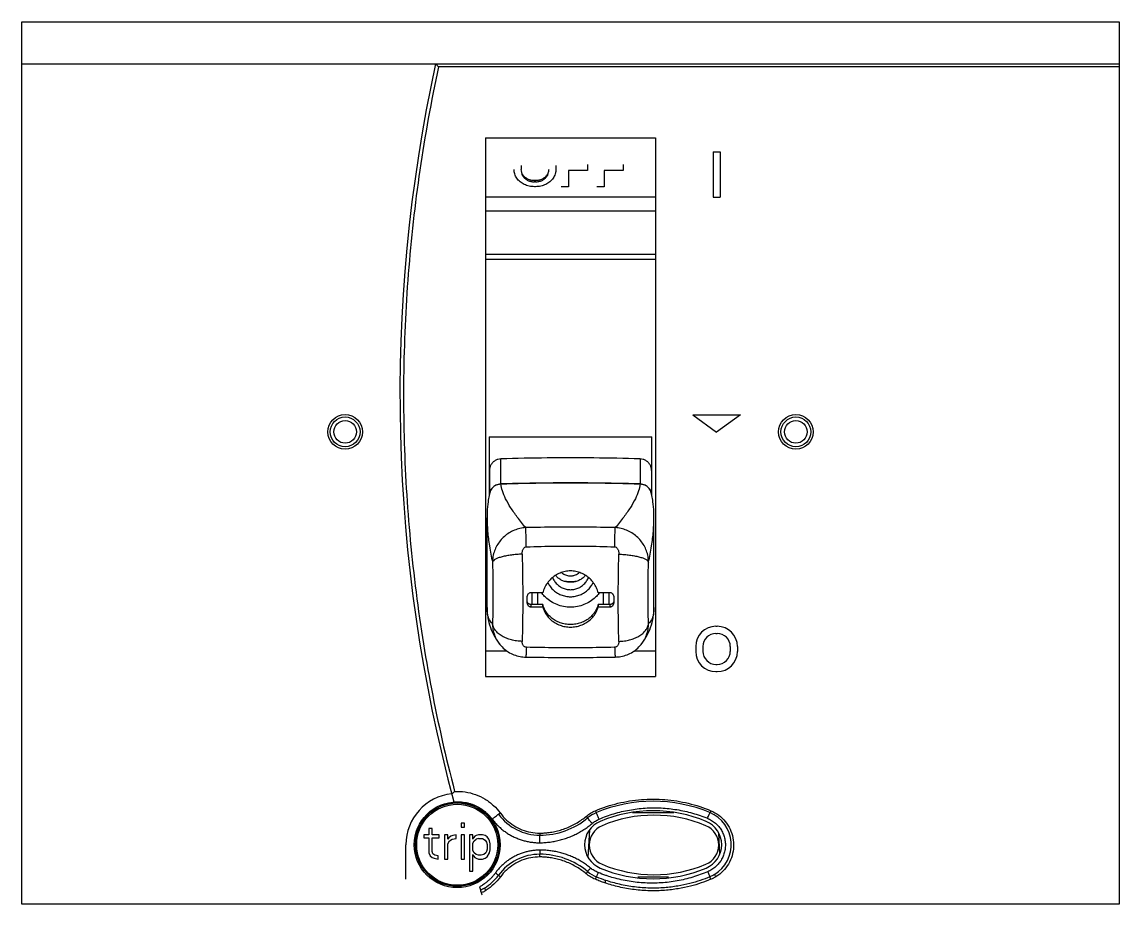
# Model space of a CAD drawing. Extents: x 0 to 92, y 0 to 74.
import ezdxf
from ezdxf.enums import TextEntityAlignment as Align

# ---------------------------------------------------------------- set-up
doc = ezdxf.new("R2010")
doc.units = 0
doc.layers.add('--4N-THT. MCB-MCCB-ACB', color=124, linetype='CONTINUOUS')
doc.layers.add('--6N-THT. HOLE COVER', color=2, linetype='CONTINUOUS')
doc.styles.add('- 13.0', font='times.ttf', dxfattribs={"height": 13})

# ---------------------------------------------------------------- blocks, each defined once
blk = doc.blocks.new('06 - N - SC MCCB LỖ ĐỤC NSX100~250BFNH 3 PHASE')
at = {"layer": '--6N-THT. HOLE COVER', "color": 124}
for p, q in [((-46, 33.479), (46, 33.479)), ((46, 33.223), (-11.074, 33.223)), ((-7.125, 27.291), (-7.125, -17.924)), ((-7.125, 27.291), (7.125, 27.291)), ((7.125, 27.291), (7.125, -17.924)), ((11.95, 26.099), (11.95, 22.299)), ((11.95, 26.099), (12.55, 26.099)), ((12.55, 26.099), (12.55, 22.299)), ((-4.129, 24.958), (-4.129, 24.62)), ((-1.229, 24.956), (-1.229, 24.617)), ((1.421, 25.039), (1.421, 24.532)), ((4.421, 25.04), (4.421, 24.532)), ((-0.179, 24.532), (-0.179, 23.178)), ((1.421, 24.532), (-0.179, 24.532)), ((2.821, 24.532), (2.821, 23.179)), ((4.421, 24.532), (2.821, 24.532)), ((-3.029, 23.69), (-3.029, 23.583)), ((-2.929, 23.69), (-3.029, 23.69)), ((-2.929, 23.583), (-3.029, 23.583)), ((-2.929, 23.178), (-3.029, 23.178)), ((-2.929, 23.583), (-2.929, 23.69)), ((-0.179, 23.178), (-0.779, 23.178)), ((2.821, 23.179), (2.221, 23.179)), ((7.125, 22.313), (-7.125, 22.313)), ((11.95, 22.299), (12.55, 22.299)), ((7.125, 21.132), (-7.125, 21.132)), ((7.125, 17.495), (-7.125, 17.495)), ((-7.125, 17.087), (7.125, 17.087)), ((10.25, 4.039), (14.25, 4.039)), ((10.25, 4.039), (12.25, 2.586)), ((14.25, 4.039), (12.25, 2.586)), ((-6.825, 2.207), (-6.825, -2.731)), ((-6.825, 2.207), (6.825, 2.207)), ((6.825, -2.731), (6.825, 2.207)), ((-6.8, -0.814), (-6.825, -0.814)), ((-6.825, -0.843), (-6.8, -0.843)), ((-6.8, -0.638), (-6.8, -2.654)), ((6.8, -0.638), (6.8, -2.654)), ((6.825, -0.814), (6.8, -0.814)), ((6.8, -0.843), (6.825, -0.843)), ((-7, -12.136), (-7, -4.59)), ((7, -4.589), (7, -4.587)), ((7, -12.135), (7, -4.59)), ((-2.324, -10.886), (-3.324, -10.886)), ((-3.25, -10.886), (-3.25, -11.864)), ((-2.75, -11.864), (-2.75, -10.886)), ((3.324, -10.886), (2.324, -10.886)), ((2.749, -10.886), (2.749, -11.864)), ((3.25, -11.864), (3.25, -10.886)), ((-3.624, -11.772), (-3.624, -11.184)), ((-3.324, -11.864), (-3.324, -12.063)), ((-2.324, -11.864), (-3.324, -11.864)), ((-2.324, -12.063), (-2.324, -11.864)), ((3.324, -11.864), (2.324, -11.864)), ((2.324, -11.864), (2.324, -12.063)), ((3.324, -12.063), (3.324, -11.864)), ((3.624, -11.184), (3.624, -11.772)), ((-3.324, -12.063), (-2.324, -12.063)), ((2.324, -12.063), (3.324, -12.063)), ((12.2, -13.701), (12.3, -13.701)), ((12.2, -14.301), (12.3, -14.301)), ((-6.003, -15.122), (-6.002, -15.123)), ((6.002, -15.123), (6.003, -15.122)), ((10.5, -15.401), (10.5, -15.801)), ((11.1, -15.401), (11.1, -15.801)), ((13.4, -15.401), (13.4, -15.801)), ((14, -15.401), (14, -15.801)), ((-5.308, -15.779), (-7.125, -15.779)), ((7.125, -15.779), (5.308, -15.779)), ((12.2, -16.901), (12.3, -16.901)), ((-7.125, -17.924), (7.125, -17.924)), ((12.2, -17.501), (12.3, -17.501)), ((8.652, -29.343), (5.208, -29.343)), ((-8.893, -30.221), (-9.164, -30.221)), ((-9.164, -30.221), (-9.164, -30.541)), ((-8.893, -30.541), (-8.893, -30.221)), ((-11.866, -31.179), (-12.299, -31.179)), ((-12.299, -31.179), (-12.299, -31.434)), ((-11.596, -30.668), (-11.866, -30.668)), ((-11.866, -30.668), (-11.866, -31.179)), ((-11.596, -31.179), (-11.596, -30.668)), ((-11.001, -31.179), (-11.596, -31.179)), ((-11.001, -31.434), (-11.001, -31.179)), ((-10.299, -31.179), (-10.569, -31.179)), ((-10.569, -31.179), (-10.569, -33.221)), ((-10.299, -31.562), (-10.299, -31.179)), ((-9.866, -31.243), (-10.028, -31.306)), ((-9.596, -31.179), (-9.866, -31.243)), ((-9.596, -31.498), (-9.596, -31.179)), ((-9.164, -30.541), (-8.893, -30.541)), ((-8.893, -31.179), (-9.164, -31.179)), ((-9.164, -31.179), (-9.164, -33.221)), ((-8.893, -33.221), (-8.893, -31.179)), ((-8.191, -31.179), (-8.461, -31.179)), ((-8.461, -31.179), (-8.461, -34.243)), ((-8.191, -31.562), (-8.191, -31.179)), ((-7.92, -31.243), (-8.028, -31.306)), ((-7.704, -31.179), (-7.92, -31.243)), ((-7.38, -31.179), (-7.704, -31.179)), ((-7.164, -31.243), (-7.38, -31.179)), ((-7.001, -31.37), (-7.164, -31.243)), ((-2.575, -31.046), (-2.575, -31.221)), ((1.486, -33.093), (1.608, -30.766)), ((1.599, -30.948), (1.487, -30.948)), ((12.405, -31.016), (12.499, -32.825)), ((-13.8, -34.921), (-13.8, -32.021)), ((-12.299, -31.434), (-11.866, -31.434)), ((-11.866, -31.434), (-11.866, -32.711)), ((-11.596, -31.434), (-11.001, -31.434)), ((-11.596, -32.583), (-11.596, -31.434)), ((-10.191, -31.434), (-10.299, -31.562)), ((-10.299, -31.945), (-10.137, -31.689)), ((-10.299, -33.221), (-10.299, -31.945)), ((-10.028, -31.306), (-10.191, -31.434)), ((-10.137, -31.689), (-9.92, -31.562)), ((-9.92, -31.562), (-9.596, -31.498)), ((-8.137, -31.434), (-8.191, -31.562)), ((-8.191, -31.881), (-8.083, -31.689)), ((-8.191, -32.519), (-8.191, -31.881)), ((-8.028, -31.306), (-8.137, -31.434)), ((-8.083, -31.689), (-7.92, -31.562)), ((-7.704, -31.498), (-7.92, -31.562)), ((-7.704, -31.498), (-7.38, -31.498)), ((-7.38, -31.498), (-7.164, -31.626)), ((-7.164, -31.626), (-7.056, -31.817)), ((-7.056, -31.817), (-7.001, -32.009)), ((-6.839, -31.562), (-7.001, -31.37)), ((-7.001, -32.009), (-7.001, -32.392)), ((-6.785, -31.689), (-6.839, -31.562)), ((-6.731, -31.945), (-6.785, -31.689)), ((-6.731, -32.455), (-6.731, -31.945)), ((-11.866, -32.711), (-11.758, -32.966)), ((-11.758, -32.966), (-11.596, -33.094)), ((-11.542, -32.775), (-11.596, -32.583)), ((-11.596, -33.094), (-11.434, -33.158)), ((-11.38, -32.902), (-11.542, -32.775)), ((-11.11, -32.966), (-11.38, -32.902)), ((-11.11, -33.221), (-11.11, -32.966)), ((-8.083, -32.711), (-8.191, -32.519)), ((-8.191, -32.838), (-8.137, -32.966)), ((-8.191, -34.243), (-8.191, -32.838)), ((-8.137, -32.966), (-8.028, -33.094)), ((-7.92, -32.838), (-8.083, -32.711)), ((-8.028, -33.094), (-7.92, -33.158)), ((-7.704, -32.902), (-7.92, -32.838)), ((-7.488, -32.902), (-7.704, -32.902)), ((-7.272, -32.838), (-7.488, -32.902)), ((-7.11, -32.711), (-7.272, -32.838)), ((-7.164, -33.158), (-7.001, -33.03)), ((-7.056, -32.583), (-7.11, -32.711)), ((-7.001, -32.392), (-7.056, -32.583)), ((-7.001, -33.03), (-6.785, -32.711)), ((-6.785, -32.711), (-6.731, -32.455)), ((-2.575, -33.048), (-2.575, -32.821)), ((-11.434, -33.158), (-11.11, -33.221)), ((-10.569, -33.221), (-10.299, -33.221)), ((-9.164, -33.221), (-8.893, -33.221)), ((-7.92, -33.158), (-7.704, -33.221)), ((-7.704, -33.221), (-7.38, -33.221)), ((-7.38, -33.221), (-7.164, -33.158)), ((-8.461, -34.243), (-8.191, -34.243)), ((8.217, -34.743), (5.643, -34.743)), ((-7.426, -36.198), (-7.419, -36.22))]:
    blk.add_line(p, q, dxfattribs=at)
at = {"layer": '--6N-THT. HOLE COVER', "color": 1}
blk.add_lwpolyline([(-46, 37), (46, 37), (46, -37), (-46, -37)], close=True, dxfattribs=at)
at = {"layer": '--6N-THT. HOLE COVER', "color": 124}
for centre, radius in [((-18.9, 2.609), 1.45), ((-18.9, 2.609), 1.25), ((18.9, 2.609), 1.45), ((18.9, 2.609), 1.25), ((-18.9, 2.609), 0.95), ((18.9, 2.609), 0.95), ((-9.5, -32.021), 3.6), ((-9.5, -32.021), 3.5), ((-9.499, -32.021), 3.4)]:
    blk.add_circle(centre, radius, dxfattribs=at)
for centre, radius, start, end in [((116.7, 5.679), 131, 167.74789, 195.0927), ((12.2, -15.401), 1.7, 90, 180), ((12.3, -15.401), 1.7, 0, 90), ((12.2, -15.401), 1.1, 90, 180), ((12.3, -15.401), 1.1, 0, 90), ((12.2, -15.801), 1.7, 180, 270), ((12.2, -15.801), 1.1, 179.99999, 270), ((12.3, -15.801), 1.1, 270, 0.00001), ((12.3, -15.801), 1.7, 270, 0), ((-9.5, -32.021), 4.3, 96.19433, 180), ((6.93, -40.671), 12.3, 67.22714, 112.77286), ((3.299, -32.021), 2.919, 112.77286, 129.66714), ((6.93, -40.671), 11.5, 67.22714, 112.77286), ((10.561, -32.021), 2.919, 301.23214, 67.22714), ((-2.575, -26.921), 4.3, 216.37184, 270), ((-2.575, -24.938), 6.284, 270, 309.66714), ((3.299, -32.021), 2.119, 112.77286, 247.22714), ((7, -40.693), 11.15, 66.99714, 113.00286), ((10.561, -32.021), 2.119, 292.77286, 67.22714), ((3.328, -32.043), 1.753, 113.00286, 246.99714), ((10.672, -32.043), 1.753, 293.00286, 66.99714), ((-2.575, -37.121), 4.3, 90, 143.62816), ((-2.575, -39.105), 6.284, 50.33286, 90), ((6.93, -23.371), 11.5, 247.22714, 292.77286), ((7, -23.393), 11.15, 246.99714, 293.00286), ((-9.5, -32.021), 4.3, 302.26997, 323.62816), ((3.299, -32.021), 2.919, 230.33286, 247.22714), ((6.93, -23.371), 12.3, 247.22714, 251.14119), ((116.7, 5.679), 131, 198.34937, 198.64294)]:
    blk.add_arc(centre, radius, start, end, dxfattribs=at)
for points, knots in [([(-11.074, 33.223), (-11.689, 30.36), (-12.727, 24.601), (-13.7, 15.891), (-14.089, 7.151), (-13.895, -1.592), (-13.118, -10.314), (-11.756, -18.989), (-10.459, -24.708), (-9.714, -27.549)], [0, 0, 0, 0, 8.784619, 17.538219, 26.275587, 35.009909, 43.755075, 52.525371, 61.333757, 61.333757, 61.333757, 61.333757]), ([(-11.314, 33.479), (-11.292, 33.479), (-11.249, 33.413), (-11.168, 33.341), (-11.107, 33.263), (-11.074, 33.223)], [0, 0, 0, 0, 0.0650779, 0.1949253, 0.3517459, 0.3517459, 0.3517459, 0.3517459]), ([(-3.029, 23.178), (-3.177, 23.178), (-3.47, 23.211), (-3.882, 23.354), (-4.238, 23.582), (-4.514, 23.883), (-4.689, 24.235), (-4.729, 24.491), (-4.729, 24.617)], [0, 0, 0, 0, 0.442714, 0.87718, 1.296976, 1.699166, 2.085462, 2.462276, 2.462276, 2.462276, 2.462276]), ([(-3.029, 23.69), (-3.125, 23.69), (-3.315, 23.711), (-3.581, 23.803), (-3.811, 23.951), (-3.99, 24.145), (-4.103, 24.373), (-4.129, 24.539), (-4.129, 24.62)], [0, 0, 0, 0, 0.28723, 0.568172, 0.839135, 1.098727, 1.348473, 1.592842, 1.592842, 1.592842, 1.592842]), ([(-4.129, 24.514), (-4.129, 24.432), (-4.103, 24.267), (-3.99, 24.039), (-3.811, 23.845), (-3.582, 23.697), (-3.315, 23.604), (-3.125, 23.583), (-3.029, 23.583)], [0, 0, 0, 0, 0.244351, 0.494085, 0.753671, 1.024637, 1.305591, 1.592842, 1.592842, 1.592842, 1.592842]), ([(-1.234, 24.515), (-1.241, 24.424), (-1.285, 24.205), (-1.445, 23.883), (-1.72, 23.582), (-2.076, 23.354), (-2.488, 23.211), (-2.782, 23.178), (-2.929, 23.178)], [0, 0, 0, 0, 0.275724, 0.662019, 1.06421, 1.484005, 1.918471, 2.361185, 2.361185, 2.361185, 2.361185]), ([(-1.836, 24.515), (-1.843, 24.469), (-1.871, 24.342), (-1.969, 24.145), (-2.147, 23.951), (-2.377, 23.803), (-2.643, 23.711), (-2.833, 23.69), (-2.929, 23.69)], [0, 0, 0, 0, 0.139654, 0.389388, 0.648975, 0.919941, 1.200894, 1.488146, 1.488146, 1.488146, 1.488146]), ([(-2.929, 23.583), (-2.833, 23.583), (-2.643, 23.604), (-2.377, 23.697), (-2.147, 23.845), (-1.969, 24.038), (-1.855, 24.266), (-1.829, 24.432), (-1.829, 24.514)], [0, 0, 0, 0, 0.28723, 0.568172, 0.839135, 1.098727, 1.348473, 1.592842, 1.592842, 1.592842, 1.592842]), ([(-5.832, 0.343), (-5.918, 0.34), (-6.088, 0.313), (-6.324, 0.21), (-6.526, 0.053), (-6.681, -0.15), (-6.778, -0.385), (-6.8, -0.554), (-6.8, -0.638)], [0, 0, 0, 0, 0.25612, 0.510972, 0.764267, 1.016285, 1.267624, 1.519346, 1.519346, 1.519346, 1.519346]), ([(5.832, 0.343), (4.537, 0.384), (1.944, 0.438), (-1.945, 0.438), (-4.537, 0.384), (-5.832, 0.343)], [0, 0, 0, 0, 3.888918, 7.777655, 11.666573, 11.666573, 11.666573, 11.666573]), ([(-5.832, -1.75), (-5.832, -1.518), (-5.832, -1.053), (-5.832, -0.355), (-5.832, 0.11), (-5.832, 0.343)], [0, 0, 0, 0, 0.69768, 1.39536, 2.093039, 2.093039, 2.093039, 2.093039]), ([(6.8, -0.638), (6.8, -0.554), (6.778, -0.385), (6.68, -0.15), (6.526, 0.052), (6.324, 0.21), (6.088, 0.313), (5.918, 0.34), (5.832, 0.343)], [0, 0, 0, 0, 0.251704, 0.503032, 0.755046, 1.008344, 1.263208, 1.519346, 1.519346, 1.519346, 1.519346]), ([(5.832, 0.343), (5.832, 0.11), (5.832, -0.355), (5.832, -1.053), (5.832, -1.518), (5.832, -1.75)], [0, 0, 0, 0, 0.69768, 1.39536, 2.093039, 2.093039, 2.093039, 2.093039]), ([(-5.836, -1.76), (-5.909, -1.763), (-6.055, -1.783), (-6.261, -1.859), (-6.444, -1.978), (-6.597, -2.132), (-6.707, -2.308), (-6.754, -2.435), (-6.769, -2.495)], [0, 0, 0, 0, 0.219299, 0.437104, 0.653534, 0.86884, 1.083438, 1.27096, 1.27096, 1.27096, 1.27096]), ([(-6.425, -1.965), (-6.392, -1.939), (-6.286, -1.866), (-6.09, -1.781), (-5.921, -1.754), (-5.838, -1.751)], [0, 0, 0, 0, 0.128791, 0.383645, 0.6345907, 0.6345907, 0.6345907, 0.6345907]), ([(5.836, -1.76), (4.54, -1.72), (1.946, -1.666), (-1.946, -1.666), (-4.54, -1.72), (-5.836, -1.76)], [0, 0, 0, 0, 3.891349, 7.782772, 11.674143, 11.674143, 11.674143, 11.674143]), ([(-3.754, -5.422), (-3.997, -5.135), (-4.44, -4.586), (-5.007, -3.779), (-5.432, -3.046), (-5.715, -2.385), (-5.816, -1.957), (-5.836, -1.76)], [0, 0, 0, 0, 1.129232, 2.113266, 2.956934, 3.668569, 4.263125, 4.263125, 4.263125, 4.263125]), ([(-5.833, -1.75), (-4.537, -1.709), (-1.945, -1.655), (1.945, -1.655), (4.537, -1.709), (5.832, -1.75)], [0, 0, 0, 0, 3.888958, 7.777734, 11.666692, 11.666692, 11.666692, 11.666692]), ([(5.836, -1.76), (5.817, -1.957), (5.715, -2.385), (5.432, -3.046), (5.007, -3.779), (4.44, -4.586), (3.997, -5.135), (3.754, -5.422)], [0, 0, 0, 0, 0.594657, 1.306293, 2.149963, 3.133999, 4.263355, 4.263355, 4.263355, 4.263355]), ([(6.769, -2.495), (6.753, -2.435), (6.707, -2.308), (6.597, -2.132), (6.444, -1.978), (6.261, -1.859), (6.055, -1.783), (5.909, -1.763), (5.836, -1.76)], [0, 0, 0, 0, 0.187521, 0.402119, 0.617425, 0.833855, 1.05166, 1.270981, 1.270981, 1.270981, 1.270981]), ([(5.838, -1.751), (5.921, -1.754), (6.09, -1.781), (6.286, -1.866), (6.391, -1.939), (6.425, -1.965)], [0, 0, 0, 0, 0.2509485, 0.5057915, 0.6346003, 0.6346003, 0.6346003, 0.6346003]), ([(-6.824, -2.726), (-6.861, -2.898), (-6.941, -3.358), (-6.991, -3.982), (-7, -4.431), (-7, -4.59)], [0, 0, 0, 0, 0.529794, 1.398581, 1.875323, 1.875323, 1.875323, 1.875323]), ([(-6.696, -2.295), (-6.688, -2.279), (-6.665, -2.236), (-6.638, -2.194), (-6.619, -2.168)], [0, 0, 0, 0, 0.0522537, 0.1481644, 0.1481644, 0.1481644, 0.1481644]), ([(-6.575, -2.111), (-6.557, -2.09), (-6.519, -2.047), (-6.477, -2.009), (-6.456, -1.99)], [0, 0, 0, 0, 0.0846222, 0.1705043, 0.1705043, 0.1705043, 0.1705043]), ([(6.456, -1.99), (6.477, -2.009), (6.519, -2.047), (6.557, -2.09), (6.575, -2.111)], [0, 0, 0, 0, 0.0858492, 0.1704801, 0.1704801, 0.1704801, 0.1704801]), ([(6.619, -2.168), (6.638, -2.194), (6.665, -2.236), (6.688, -2.279), (6.696, -2.295)], [0, 0, 0, 0, 0.0958731, 0.1481341, 0.1481341, 0.1481341, 0.1481341]), ([(7, -4.587), (7, -4.429), (6.991, -3.98), (6.94, -3.357), (6.861, -2.898), (6.824, -2.726)], [0, 0, 0, 0, 0.476842, 1.344774, 1.872989, 1.872989, 1.872989, 1.872989]), ([(-7, -4.59), (-7, -4.967), (-6.96, -5.761), (-6.803, -7.009), (-6.641, -7.875), (-6.545, -8.328)], [0, 0, 0, 0, 1.1302, 2.382865, 3.77156, 3.77156, 3.77156, 3.77156]), ([(6.545, -8.327), (6.641, -7.874), (6.803, -7.009), (6.96, -5.76), (7, -4.966), (7, -4.589)], [0, 0, 0, 0, 1.388569, 2.64124, 3.771452, 3.771452, 3.771452, 3.771452]), ([(-3.754, -5.422), (-3.917, -5.431), (-4.244, -5.478), (-4.715, -5.628), (-5.156, -5.855), (-5.554, -6.151), (-5.898, -6.508), (-6.178, -6.916), (-6.386, -7.365), (-6.515, -7.84), (-6.545, -8.166), (-6.545, -8.328)], [0, 0, 0, 0, 0.491164, 0.983883, 1.477785, 1.971462, 2.46483, 2.958319, 3.450422, 3.941132, 4.42768, 4.42768, 4.42768, 4.42768]), ([(3.754, -5.422), (2.92, -5.403), (1.251, -5.378), (-1.251, -5.378), (-2.92, -5.403), (-3.754, -5.422)], [0, 0, 0, 0, 2.502723, 5.005482, 7.508204, 7.508204, 7.508204, 7.508204]), ([(-3.703, -7.028), (-3.706, -6.901), (-3.712, -6.66), (-3.722, -6.317), (-3.731, -6.018), (-3.739, -5.767), (-3.747, -5.574), (-3.751, -5.466), (-3.754, -5.422)], [0, 0, 0, 0, 0.381532, 0.724782, 1.027538, 1.281396, 1.476774, 1.607125, 1.607125, 1.607125, 1.607125]), ([(3.703, -7.028), (3.706, -6.9), (3.712, -6.658), (3.722, -6.315), (3.731, -6.017), (3.739, -5.767), (3.746, -5.574), (3.751, -5.466), (3.754, -5.422)], [0, 0, 0, 0, 0.385203, 0.726833, 1.028239, 1.281612, 1.476865, 1.607121, 1.607121, 1.607121, 1.607121]), ([(6.545, -8.327), (6.544, -8.166), (6.515, -7.839), (6.386, -7.365), (6.178, -6.916), (5.898, -6.507), (5.553, -6.15), (5.155, -5.854), (4.714, -5.628), (4.243, -5.478), (3.917, -5.431), (3.754, -5.422)], [0, 0, 0, 0, 0.485717, 0.976523, 1.468878, 1.962687, 2.456353, 2.950217, 3.444102, 3.936512, 4.426636, 4.426636, 4.426636, 4.426636]), ([(-4.052, -7.649), (-4.053, -7.595), (-4.048, -7.495), (-4.02, -7.357), (-3.978, -7.246), (-3.927, -7.158), (-3.863, -7.088), (-3.787, -7.041), (-3.729, -7.029), (-3.703, -7.028)], [0, 0, 0, 0, 0.161065, 0.3013534, 0.4191599, 0.5163866, 0.6052558, 0.6995118, 0.7790677, 0.7790677, 0.7790677, 0.7790677]), ([(-3.703, -7.028), (-2.88, -7.002), (-1.235, -6.966), (1.234, -6.966), (2.88, -7.002), (3.703, -7.028)], [0, 0, 0, 0, 2.468898, 4.937873, 7.406771, 7.406771, 7.406771, 7.406771]), ([(3.703, -7.028), (3.73, -7.029), (3.789, -7.042), (3.865, -7.09), (3.928, -7.16), (3.979, -7.248), (4.021, -7.359), (4.048, -7.496), (4.053, -7.596), (4.051, -7.649)], [0, 0, 0, 0, 0.0810268, 0.1765034, 0.2651406, 0.3626497, 0.4802444, 0.6196479, 0.7785769, 0.7785769, 0.7785769, 0.7785769]), ([(-4.052, -7.649), (-4.207, -7.653), (-4.511, -7.67), (-4.95, -7.715), (-5.357, -7.779), (-5.723, -7.86), (-6.036, -7.956), (-6.285, -8.064), (-6.46, -8.18), (-6.534, -8.281), (-6.545, -8.328)], [0, 0, 0, 0, 0.466326, 0.912058, 1.324926, 1.702658, 2.033233, 2.306372, 2.513872, 2.660628, 2.660628, 2.660628, 2.660628]), ([(-4.052, -7.649), (-4.043, -8.01), (-4.028, -8.738), (-4.014, -9.833), (-4.007, -10.928), (-4.006, -12.003), (-4.014, -13.041), (-4.028, -14.024), (-4.043, -14.658), (-4.052, -14.962)], [0, 0, 0, 0, 1.082535, 2.184219, 3.285557, 4.36753, 5.411454, 6.399322, 7.314122, 7.314122, 7.314122, 7.314122]), ([(4.051, -14.962), (4.043, -14.657), (4.028, -14.023), (4.014, -13.041), (4.006, -12.003), (4.006, -10.928), (4.014, -9.833), (4.028, -8.738), (4.043, -8.009), (4.051, -7.649)], [0, 0, 0, 0, 0.914414, 1.902283, 2.946208, 4.02818, 5.129519, 6.231202, 7.31421, 7.31421, 7.31421, 7.31421]), ([(4.051, -7.649), (4.207, -7.653), (4.51, -7.67), (4.95, -7.715), (5.357, -7.779), (5.722, -7.86), (6.036, -7.956), (6.285, -8.064), (6.46, -8.18), (6.533, -8.281), (6.545, -8.328)], [0, 0, 0, 0, 0.466325, 0.912056, 1.324924, 1.702656, 2.03323, 2.306369, 2.51387, 2.660616, 2.660616, 2.660616, 2.660616]), ([(-6.545, -8.328), (-6.535, -8.624), (-6.519, -9.222), (-6.503, -10.119), (-6.498, -11.011), (-6.503, -11.874), (-6.518, -12.69), (-6.535, -13.215), (-6.545, -13.466)], [0, 0, 0, 0, 0.889013, 1.793774, 2.692359, 3.563073, 4.38491, 5.13867, 5.13867, 5.13867, 5.13867]), ([(0, -9.057), (-0.148, -9.057), (-0.448, -9.086), (-0.882, -9.215), (-1.287, -9.427), (-1.647, -9.712), (-1.95, -10.059), (-2.182, -10.455), (-2.286, -10.741), (-2.324, -10.886)], [0, 0, 0, 0, 0.444505, 0.897255, 1.350445, 1.806726, 2.266545, 2.725269, 3.175168, 3.175168, 3.175168, 3.175168]), ([(-0.746, -9.197), (-0.712, -9.225), (-0.586, -9.318), (-0.339, -9.433), (-0.112, -9.466), (0, -9.466)], [0, 0, 0, 0, 0.1320968, 0.4688092, 0.806894, 0.806894, 0.806894, 0.806894]), ([(2.324, -10.886), (2.286, -10.742), (2.183, -10.457), (1.952, -10.063), (1.65, -9.715), (1.29, -9.429), (0.884, -9.216), (0.449, -9.086), (0.148, -9.057), (0, -9.057)], [0, 0, 0, 0, 0.446337, 0.90368, 1.363852, 1.821473, 2.276269, 2.730345, 3.17517, 3.17517, 3.17517, 3.17517]), ([(0.338, -9.415), (0.398, -9.397), (0.514, -9.352), (0.649, -9.272), (0.725, -9.214), (0.75, -9.193)], [0, 0, 0, 0, 0.1862271, 0.3719959, 0.4702039, 0.4702039, 0.4702039, 0.4702039]), ([(6.545, -13.465), (6.535, -13.214), (6.518, -12.69), (6.503, -11.874), (6.498, -11.011), (6.503, -10.119), (6.519, -9.222), (6.535, -8.624), (6.545, -8.327)], [0, 0, 0, 0, 0.753084, 1.574921, 2.445635, 3.34422, 4.248982, 5.138793, 5.138793, 5.138793, 5.138793]), ([(-1.905, -10.025), (-1.859, -10.122), (-1.738, -10.333), (-1.494, -10.625), (-1.174, -10.882), (-0.809, -11.073), (-0.413, -11.191), (-0.138, -11.218), (0, -11.218)], [0, 0, 0, 0, 0.320268, 0.726534, 1.134388, 1.543914, 1.955003, 2.367374, 2.367374, 2.367374, 2.367374]), ([(-1.499, -9.609), (-1.482, -9.654), (-1.416, -9.806), (-1.261, -10.047), (-1.005, -10.297), (-0.7, -10.485), (-0.359, -10.602), (-0.119, -10.628), (0, -10.628)], [0, 0, 0, 0, 0.143717, 0.49692, 0.851669, 1.207957, 1.565474, 1.923673, 1.923673, 1.923673, 1.923673]), ([(0, -10.004), (-0.098, -10.004), (-0.295, -9.987), (-0.582, -9.912), (-0.849, -9.788), (-1.077, -9.624), (-1.203, -9.493), (-1.256, -9.427)], [0, 0, 0, 0, 0.294307, 0.590256, 0.884542, 1.174096, 1.42698, 1.42698, 1.42698, 1.42698]), ([(0, -9.465), (0.038, -9.465), (0.114, -9.461), (0.228, -9.445), (0.302, -9.426), (0.338, -9.415)], [0, 0, 0, 0, 0.1143712, 0.2286993, 0.3429397, 0.3429397, 0.3429397, 0.3429397]), ([(1.256, -9.427), (1.229, -9.461), (1.166, -9.532), (1.056, -9.635), (0.927, -9.731), (0.787, -9.815), (0.637, -9.885), (0.482, -9.938), (0.323, -9.976), (0.162, -9.999), (0.054, -10.004), (0, -10.004)], [0, 0, 0, 0, 0.128632, 0.286578, 0.447959, 0.611713, 0.776678, 0.941061, 1.104443, 1.266935, 1.428221, 1.428221, 1.428221, 1.428221]), ([(0, -10.628), (0.119, -10.628), (0.359, -10.602), (0.699, -10.485), (1.005, -10.297), (1.261, -10.047), (1.416, -9.806), (1.482, -9.654), (1.499, -9.609)], [0, 0, 0, 0, 0.358198, 0.715716, 1.072004, 1.426753, 1.779956, 1.92354, 1.92354, 1.92354, 1.92354]), ([(0, -11.218), (0.137, -11.218), (0.413, -11.191), (0.809, -11.073), (1.174, -10.882), (1.494, -10.625), (1.738, -10.333), (1.859, -10.122), (1.905, -10.026)], [0, 0, 0, 0, 0.412386, 0.823485, 1.233018, 1.640874, 2.047138, 2.367014, 2.367014, 2.367014, 2.367014]), ([(-3.569, -11.013), (-3.586, -11.037), (-3.614, -11.092), (-3.624, -11.153), (-3.624, -11.184)], [0, 0, 0, 0, 0.0884112, 0.1811091, 0.1811091, 0.1811091, 0.1811091]), ([(-3.324, -10.886), (-3.355, -10.886), (-3.418, -10.896), (-3.503, -10.939), (-3.549, -10.985), (-3.568, -11.012), (-3.569, -11.013)], [0, 0, 0, 0, 0.0935444, 0.1876523, 0.2809224, 0.2859632, 0.2859632, 0.2859632, 0.2859632]), ([(2.387, -10.94), (2.297, -11.056), (2.07, -11.307), (1.651, -11.636), (1.136, -11.901), (0.578, -12.063), (0, -12.118), (-0.578, -12.063), (-1.136, -11.901), (-1.651, -11.636), (-2.07, -11.307), (-2.298, -11.056), (-2.387, -10.94)], [0, 0, 0, 0, 0.43856, 1.01286, 1.588747, 2.165856, 2.743643, 3.321432, 3.898545, 4.474439, 5.048748, 5.487333, 5.487333, 5.487333, 5.487333]), ([(3.624, -11.184), (3.624, -11.153), (3.614, -11.09), (3.57, -11.006), (3.503, -10.939), (3.418, -10.896), (3.355, -10.886), (3.324, -10.886)], [0, 0, 0, 0, 0.0926518, 0.1862386, 0.2795335, 0.3734709, 0.4670129, 0.4670129, 0.4670129, 0.4670129]), ([(-3.568, -11.742), (-3.586, -11.718), (-3.614, -11.664), (-3.624, -11.604), (-3.624, -11.573)], [0, 0, 0, 0, 0.0893722, 0.1803403, 0.1803403, 0.1803403, 0.1803403]), ([(-3.624, -11.772), (-3.624, -11.802), (-3.614, -11.864), (-3.57, -11.946), (-3.503, -12.011), (-3.418, -12.053), (-3.355, -12.063), (-3.324, -12.063)], [0, 0, 0, 0, 0.0911569, 0.1832129, 0.2753921, 0.3688217, 0.4623011, 0.4623011, 0.4623011, 0.4623011]), ([(-3.324, -11.864), (-3.355, -11.864), (-3.418, -11.854), (-3.503, -11.813), (-3.549, -11.768), (-3.567, -11.743), (-3.568, -11.742)], [0, 0, 0, 0, 0.0936343, 0.1870805, 0.2791435, 0.2816744, 0.2816744, 0.2816744, 0.2816744]), ([(2.324, -11.864), (2.287, -12), (2.186, -12.271), (1.956, -12.642), (1.652, -12.965), (1.287, -13.226), (0.877, -13.416), (0.44, -13.53), (-0.007, -13.566), (-0.449, -13.527), (-0.877, -13.416), (-1.278, -13.231), (-1.643, -12.973), (-1.95, -12.65), (-2.184, -12.275), (-2.287, -12.002), (-2.324, -11.864)], [0, 0, 0, 0, 0.424214, 0.859548, 1.303264, 1.745291, 2.199116, 2.647913, 3.095021, 3.536784, 3.972702, 4.415664, 4.855625, 5.303267, 5.744832, 6.173143, 6.173143, 6.173143, 6.173143]), ([(3.568, -11.742), (3.567, -11.743), (3.548, -11.768), (3.502, -11.813), (3.417, -11.854), (3.355, -11.864), (3.324, -11.864)], [0, 0, 0, 0, 0.0028576, 0.0949541, 0.1884512, 0.2817317, 0.2817317, 0.2817317, 0.2817317]), ([(3.324, -12.063), (3.355, -12.063), (3.418, -12.053), (3.502, -12.011), (3.57, -11.946), (3.614, -11.864), (3.624, -11.802), (3.624, -11.772)], [0, 0, 0, 0, 0.0934818, 0.1870805, 0.2792342, 0.371099, 0.4623012, 0.4623012, 0.4623012, 0.4623012]), ([(3.624, -11.573), (3.624, -11.604), (3.614, -11.664), (3.586, -11.718), (3.568, -11.742)], [0, 0, 0, 0, 0.0912522, 0.1802867, 0.1802867, 0.1802867, 0.1802867]), ([(-7, -12.135), (-7, -12.341), (-6.972, -12.828), (-6.811, -13.596), (-6.482, -14.398), (-6.173, -14.891), (-6.003, -15.122)], [0, 0, 0, 0, 0.61632, 1.461562, 2.341298, 3.201549, 3.201549, 3.201549, 3.201549]), ([(-6.545, -13.466), (-6.649, -13.38), (-6.831, -13.143), (-6.975, -12.68), (-6.999, -12.333), (-7, -12.144)], [0, 0, 0, 0, 0.402127, 0.869328, 1.437821, 1.437821, 1.437821, 1.437821]), ([(-2.324, -12.063), (-2.287, -12.201), (-2.184, -12.475), (-1.952, -12.848), (-1.649, -13.171), (-1.287, -13.431), (-0.881, -13.621), (-0.447, -13.736), (-0.148, -13.762), (0, -13.762)], [0, 0, 0, 0, 0.431183, 0.869103, 1.310001, 1.752309, 2.197666, 2.647917, 3.092304, 3.092304, 3.092304, 3.092304]), ([(0, -13.762), (0.148, -13.762), (0.446, -13.736), (0.879, -13.622), (1.284, -13.433), (1.645, -13.174), (1.95, -12.851), (2.183, -12.477), (2.286, -12.203), (2.324, -12.063)], [0, 0, 0, 0, 0.444069, 0.893015, 1.336831, 1.777888, 2.21847, 2.657697, 3.092299, 3.092299, 3.092299, 3.092299]), ([(6.003, -15.122), (6.172, -14.891), (6.482, -14.398), (6.811, -13.596), (6.972, -12.828), (7, -12.34), (7, -12.134)], [0, 0, 0, 0, 0.859821, 1.740253, 2.586101, 3.202226, 3.202226, 3.202226, 3.202226]), ([(7, -12.144), (6.999, -12.333), (6.974, -12.679), (6.831, -13.143), (6.648, -13.379), (6.545, -13.465)], [0, 0, 0, 0, 0.567886, 1.035085, 1.43725, 1.43725, 1.43725, 1.43725]), ([(-4.052, -14.962), (-4.207, -14.958), (-4.513, -14.933), (-4.955, -14.845), (-5.366, -14.711), (-5.734, -14.532), (-6.052, -14.313), (-6.305, -14.057), (-6.479, -13.773), (-6.535, -13.566), (-6.545, -13.465)], [0, 0, 0, 0, 0.467214, 0.919411, 1.348959, 1.759099, 2.144205, 2.501696, 2.830336, 3.133839, 3.133839, 3.133839, 3.133839]), ([(-6.545, -13.466), (-6.545, -13.63), (-6.515, -13.958), (-6.387, -14.434), (-6.206, -14.822), (-6.062, -15.042), (-6.003, -15.122)], [0, 0, 0, 0, 0.492198, 0.983366, 1.470801, 1.770408, 1.770408, 1.770408, 1.770408]), ([(4.051, -14.962), (4.207, -14.958), (4.513, -14.933), (4.955, -14.845), (5.365, -14.711), (5.734, -14.532), (6.052, -14.313), (6.305, -14.057), (6.479, -13.773), (6.535, -13.566), (6.545, -13.465)], [0, 0, 0, 0, 0.467215, 0.919412, 1.348961, 1.759101, 2.144207, 2.501698, 2.830338, 3.133864, 3.133864, 3.133864, 3.133864]), ([(6.003, -15.122), (6.062, -15.042), (6.206, -14.822), (6.387, -14.434), (6.515, -13.958), (6.545, -13.629), (6.545, -13.465)], [0, 0, 0, 0, 0.299739, 0.786925, 1.278014, 1.771095, 1.771095, 1.771095, 1.771095]), ([(-6.002, -15.123), (-6, -15.126), (-5.892, -15.272), (-5.651, -15.539), (-5.226, -15.862), (-4.747, -16.1), (-4.247, -16.242), (-3.908, -16.276), (-3.748, -16.279)], [0, 0, 0, 0, 0.013877, 0.542383, 1.07235, 1.60501, 2.140253, 2.621736, 2.621736, 2.621736, 2.621736]), ([(-3.703, -15.459), (-3.73, -15.459), (-3.787, -15.45), (-3.863, -15.413), (-3.927, -15.357), (-3.979, -15.287), (-4.021, -15.198), (-4.048, -15.087), (-4.053, -15.006), (-4.052, -14.962)], [0, 0, 0, 0, 0.080404, 0.1708591, 0.2499662, 0.3331538, 0.4304137, 0.5439252, 0.6733914, 0.6733914, 0.6733914, 0.6733914]), ([(-3.703, -15.459), (-3.706, -15.555), (-3.711, -15.729), (-3.724, -15.948), (-3.724, -16.131), (-3.747, -16.202), (-3.736, -16.281), (-3.748, -16.279)], [0, 0, 0, 0, 0.2877023, 0.5138159, 0.6815845, 0.7856817, 0.8210586, 0.8210586, 0.8210586, 0.8210586]), ([(3.703, -15.459), (2.88, -15.48), (1.234, -15.508), (-1.235, -15.508), (-2.88, -15.48), (-3.703, -15.459)], [0, 0, 0, 0, 2.468674, 4.937649, 7.406323, 7.406323, 7.406323, 7.406323]), ([(4.051, -14.962), (4.053, -15.006), (4.048, -15.088), (4.02, -15.199), (3.978, -15.289), (3.925, -15.359), (3.861, -15.414), (3.785, -15.45), (3.729, -15.459), (3.703, -15.459)], [0, 0, 0, 0, 0.1312017, 0.2454478, 0.3429358, 0.4259673, 0.5054034, 0.5948228, 0.6737852, 0.6737852, 0.6737852, 0.6737852]), ([(3.703, -15.459), (3.706, -15.554), (3.711, -15.727), (3.724, -15.947), (3.724, -16.131), (3.747, -16.202), (3.736, -16.281), (3.747, -16.279)], [0, 0, 0, 0, 0.285109, 0.5125566, 0.6812385, 0.7856127, 0.8210576, 0.8210576, 0.8210576, 0.8210576]), ([(3.747, -16.279), (3.909, -16.276), (4.25, -16.241), (4.75, -16.099), (5.229, -15.86), (5.653, -15.537), (5.893, -15.271), (6, -15.126), (6.002, -15.123)], [0, 0, 0, 0, 0.485707, 1.020462, 1.552542, 2.081869, 2.609734, 2.621678, 2.621678, 2.621678, 2.621678]), ([(-3.748, -16.279), (-2.919, -16.293), (-1.248, -16.313), (1.251, -16.313), (2.921, -16.293), (3.747, -16.279)], [0, 0, 0, 0, 2.484794, 5.014654, 7.495422, 7.495422, 7.495422, 7.495422]), ([(-9.715, -27.549), (-9.746, -27.582), (-9.802, -27.641), (-9.875, -27.707), (-9.921, -27.742), (-9.941, -27.744)], [0, 0, 0, 0, 0.1385935, 0.241239, 0.3015155, 0.3015155, 0.3015155, 0.3015155]), ([(-9.714, -27.549), (-9.419, -27.534), (-8.822, -27.565), (-7.955, -27.786), (-7.145, -28.174), (-6.447, -28.701), (-6.062, -29.128), (-5.898, -29.347)], [0, 0, 0, 0, 0.88722, 1.778182, 2.66895, 3.562949, 4.38389, 4.38389, 4.38389, 4.38389]), ([(-9.79, -28.432), (-9.701, -28.424), (-9.524, -28.415), (-9.259, -28.42), (-8.999, -28.445), (-8.741, -28.488), (-8.487, -28.55), (-8.237, -28.63), (-7.994, -28.728), (-7.758, -28.843), (-7.531, -28.975), (-7.315, -29.124), (-7.109, -29.288), (-6.916, -29.467), (-6.736, -29.659), (-6.626, -29.795), (-6.573, -29.866)], [0, 0, 0, 0, 0.269793, 0.530879, 0.792147, 1.053598, 1.315232, 1.577048, 1.839046, 2.101224, 2.36358, 2.626111, 2.888815, 3.151687, 3.414724, 3.67792, 3.67792, 3.67792, 3.67792]), ([(2.092, -29.169), (2.703, -28.912), (3.968, -28.496), (5.935, -28.181), (7.926, -28.181), (9.893, -28.496), (11.157, -28.912), (11.768, -29.169)], [0, 0, 0, 0, 1.990472, 3.973668, 5.954454, 7.93729, 9.926485, 9.926485, 9.926485, 9.926485]), ([(-5.877, -29.376), (-5.902, -29.395), (-5.949, -29.43), (-5.994, -29.45), (-6.033, -29.478), (-6.038, -29.471)], [0, 0, 0, 0, 0.0940344, 0.1619074, 0.1880515, 0.1880515, 0.1880515, 0.1880515]), ([(-5.877, -29.376), (-5.725, -29.582), (-5.383, -29.967), (-4.77, -30.437), (-4.081, -30.786), (-3.34, -30.999), (-2.829, -31.046), (-2.575, -31.046)], [0, 0, 0, 0, 0.766129, 1.53478, 2.304087, 3.070477, 3.832737, 3.832737, 3.832737, 3.832737]), ([(1.33, -29.626), (1.441, -29.536), (1.685, -29.364), (1.95, -29.228), (2.092, -29.169)], [0, 0, 0, 0, 0.4312512, 0.8906754, 0.8906754, 0.8906754, 0.8906754]), ([(2.092, -29.169), (2.103, -29.197), (2.123, -29.251), (2.152, -29.287), (2.162, -29.333), (2.169, -29.33)], [0, 0, 0, 0, 0.0906839, 0.1552832, 0.1789866, 0.1789866, 0.1789866, 0.1789866]), ([(2.398, -29.877), (2.369, -29.807), (2.319, -29.682), (2.228, -29.504), (2.22, -29.41), (2.155, -29.336), (2.169, -29.33)], [0, 0, 0, 0, 0.2269262, 0.4193045, 0.5478502, 0.5930232, 0.5930232, 0.5930232, 0.5930232]), ([(2.398, -29.877), (2.602, -29.789), (3.014, -29.625), (3.646, -29.415), (4.288, -29.241), (4.94, -29.104), (5.599, -29.005), (6.263, -28.943), (6.93, -28.919), (7.597, -28.933), (8.263, -28.985), (8.925, -29.074), (9.581, -29.201), (10.229, -29.365), (10.867, -29.565), (11.285, -29.722), (11.491, -29.807)], [0, 0, 0, 0, 0.664839, 1.330024, 1.995534, 2.661364, 3.3275, 3.993935, 4.660663, 5.327681, 5.994988, 6.662585, 7.330478, 7.998669, 8.667178, 9.336012, 9.336012, 9.336012, 9.336012]), ([(11.491, -29.807), (11.516, -29.746), (11.564, -29.638), (11.619, -29.473), (11.673, -29.411), (11.679, -29.325), (11.691, -29.33)], [0, 0, 0, 0, 0.1977162, 0.3653315, 0.4773304, 0.5166841, 0.5166841, 0.5166841, 0.5166841]), ([(11.768, -29.169), (11.757, -29.197), (11.737, -29.251), (11.708, -29.287), (11.698, -29.333), (11.691, -29.33)], [0, 0, 0, 0, 0.090702, 0.1553189, 0.1790309, 0.1790309, 0.1790309, 0.1790309]), ([(11.768, -29.169), (12.002, -29.267), (12.448, -29.522), (13.002, -30.054), (13.411, -30.704), (13.651, -31.433), (13.707, -32.198), (13.578, -32.955), (13.269, -33.658), (12.808, -34.255), (12.418, -34.567), (12.214, -34.694)], [0, 0, 0, 0, 0.760758, 1.522382, 2.282408, 3.04176, 3.801312, 4.561163, 5.321386, 6.082522, 6.803665, 6.803665, 6.803665, 6.803665]), ([(-6.573, -29.866), (-6.505, -29.815), (-6.381, -29.728), (-6.212, -29.582), (-6.111, -29.549), (-6.048, -29.458), (-6.038, -29.471)], [0, 0, 0, 0, 0.2544756, 0.4702093, 0.61436, 0.665006, 0.665006, 0.665006, 0.665006]), ([(-6.573, -29.866), (-6.502, -29.961), (-6.352, -30.147), (-6.107, -30.409), (-5.845, -30.652), (-5.567, -30.876), (-5.273, -31.079), (-4.965, -31.261), (-4.646, -31.419), (-4.316, -31.554), (-3.978, -31.665), (-3.633, -31.752), (-3.283, -31.813), (-2.93, -31.849), (-2.694, -31.856), (-2.575, -31.855)], [0, 0, 0, 0, 0.357884, 0.71578, 1.073243, 1.430421, 1.787273, 2.143818, 2.500055, 2.855988, 3.211617, 3.566944, 3.921968, 4.276687, 4.63106, 4.63106, 4.63106, 4.63106]), ([(-2.575, -31.046), (-2.453, -31.046), (-2.188, -31.038), (-1.769, -30.998), (-1.311, -30.92), (-0.832, -30.798), (-0.35, -30.632), (0.118, -30.425), (0.557, -30.185), (0.953, -29.924), (1.196, -29.738), (1.308, -29.644)], [0, 0, 0, 0, 0.368519, 0.793953, 1.262613, 1.760786, 2.274687, 2.790501, 3.294466, 3.772945, 4.211294, 4.211294, 4.211294, 4.211294]), ([(-2.575, -31.855), (-2.429, -31.854), (-2.138, -31.843), (-1.703, -31.798), (-1.272, -31.727), (-0.847, -31.628), (-0.43, -31.504), (-0.022, -31.353), (0.374, -31.177), (0.759, -30.977), (1.129, -30.754), (1.483, -30.508), (1.709, -30.329), (1.818, -30.236)], [0, 0, 0, 0, 0.43786, 0.875016, 1.311453, 1.747178, 2.182189, 2.616494, 3.050081, 3.482966, 3.915106, 4.346561, 4.777164, 4.777164, 4.777164, 4.777164]), ([(1.308, -29.644), (1.328, -29.668), (1.364, -29.713), (1.402, -29.742), (1.429, -29.78), (1.436, -29.775)], [0, 0, 0, 0, 0.0921415, 0.1581802, 0.183074, 0.183074, 0.183074, 0.183074]), ([(1.818, -30.236), (1.769, -30.178), (1.684, -30.071), (1.544, -29.926), (1.509, -29.837), (1.424, -29.784), (1.436, -29.775)], [0, 0, 0, 0, 0.2294977, 0.4240561, 0.5540582, 0.5997411, 0.5997411, 0.5997411, 0.5997411]), ([(1.818, -30.236), (1.862, -30.199), (1.952, -30.129), (2.094, -30.034), (2.243, -29.949), (2.346, -29.9), (2.398, -29.877)], [0, 0, 0, 0, 0.170985, 0.3420765, 0.5132974, 0.6846449, 0.6846449, 0.6846449, 0.6846449]), ([(11.491, -29.807), (11.551, -29.831), (11.669, -29.885), (11.839, -29.98), (12.001, -30.089), (12.154, -30.21), (12.296, -30.343), (12.427, -30.488), (12.547, -30.643), (12.653, -30.807), (12.746, -30.979), (12.825, -31.159), (12.889, -31.344), (12.938, -31.534), (12.972, -31.727), (12.989, -31.923), (12.991, -32.12), (12.977, -32.316), (12.947, -32.511), (12.902, -32.703), (12.841, -32.89), (12.765, -33.072), (12.674, -33.248), (12.57, -33.416), (12.452, -33.575), (12.321, -33.724), (12.179, -33.862), (12.026, -33.988), (11.863, -34.101), (11.692, -34.201), (11.572, -34.259), (11.512, -34.285)], [0, 0, 0, 0, 0.194413, 0.388948, 0.583628, 0.778452, 0.97342, 1.168534, 1.363795, 1.559204, 1.754761, 1.950466, 2.146321, 2.342326, 2.538481, 2.734787, 2.931243, 3.12785, 3.324608, 3.521516, 3.718574, 3.915782, 4.113139, 4.310645, 4.5083, 4.706102, 4.90405, 5.102145, 5.300383, 5.498768, 5.697296, 5.697296, 5.697296, 5.697296]), ([(-2.575, -31.855), (-2.576, -31.774), (-2.572, -31.63), (-2.589, -31.417), (-2.557, -31.321), (-2.591, -31.221), (-2.575, -31.221)], [0, 0, 0, 0, 0.2424574, 0.4480027, 0.5853451, 0.6335928, 0.6335928, 0.6335928, 0.6335928]), ([(-2.575, -32.474), (-2.687, -32.475), (-2.91, -32.485), (-3.242, -32.523), (-3.57, -32.585), (-3.893, -32.671), (-4.209, -32.78), (-4.516, -32.911), (-4.813, -33.063), (-5.098, -33.237), (-5.369, -33.43), (-5.626, -33.643), (-5.867, -33.873), (-6.09, -34.12), (-6.227, -34.295), (-6.292, -34.384)], [0, 0, 0, 0, 0.334124, 0.668413, 1.002442, 1.336342, 1.670071, 2.003642, 2.337052, 2.6703, 3.003386, 3.336311, 3.669072, 4.001668, 4.334059, 4.334059, 4.334059, 4.334059]), ([(-2.575, -33.048), (-2.829, -33.048), (-3.34, -33.096), (-4.08, -33.308), (-4.77, -33.657), (-5.382, -34.127), (-5.725, -34.512), (-5.877, -34.718)], [0, 0, 0, 0, 0.762118, 1.5284, 2.297638, 3.066253, 3.832737, 3.832737, 3.832737, 3.832737]), ([(-2.575, -32.474), (-2.575, -32.519), (-2.577, -32.598), (-2.568, -32.714), (-2.586, -32.767), (-2.567, -32.821), (-2.575, -32.821)], [0, 0, 0, 0, 0.1327773, 0.2453404, 0.3205534, 0.3469758, 0.3469758, 0.3469758, 0.3469758]), ([(1.679, -33.975), (1.57, -33.886), (1.347, -33.716), (0.998, -33.482), (0.635, -33.271), (0.259, -33.083), (-0.126, -32.92), (-0.521, -32.781), (-0.923, -32.667), (-1.332, -32.579), (-1.744, -32.516), (-2.159, -32.48), (-2.437, -32.473), (-2.575, -32.474)], [0, 0, 0, 0, 0.420671, 0.840867, 1.260576, 1.679809, 2.098563, 2.516852, 2.934669, 3.352033, 3.768913, 4.185369, 4.601256, 4.601256, 4.601256, 4.601256]), ([(1.308, -34.45), (1.192, -34.353), (0.942, -34.161), (0.535, -33.896), (0.088, -33.654), (-0.386, -33.448), (-0.87, -33.285), (-1.346, -33.167), (-1.797, -33.093), (-2.204, -33.055), (-2.459, -33.048), (-2.575, -33.048)], [0, 0, 0, 0, 0.453539, 0.943652, 1.455994, 1.976618, 2.491459, 2.98643, 3.447511, 3.86058, 4.211285, 4.211285, 4.211285, 4.211285]), ([(1.679, -33.975), (1.648, -34.013), (1.591, -34.078), (1.517, -34.183), (1.466, -34.215), (1.443, -34.274), (1.436, -34.268)], [0, 0, 0, 0, 0.1457385, 0.2692894, 0.3518448, 0.380852, 0.380852, 0.380852, 0.380852]), ([(2.319, -34.355), (2.261, -34.332), (2.148, -34.28), (1.984, -34.191), (1.827, -34.089), (1.727, -34.014), (1.679, -33.975)], [0, 0, 0, 0, 0.186624, 0.3733531, 0.5602106, 0.747193, 0.747193, 0.747193, 0.747193]), ([(-6.292, -34.384), (-6.342, -34.454), (-6.447, -34.589), (-6.618, -34.783), (-6.801, -34.964), (-6.995, -35.134), (-7.186, -35.281), (-7.315, -35.368), (-7.373, -35.405)], [0, 0, 0, 0, 0.257375, 0.514853, 0.772459, 1.0302, 1.288081, 1.495278, 1.495278, 1.495278, 1.495278]), ([(-5.877, -34.718), (-6.042, -34.943), (-6.408, -35.354), (-6.842, -35.691), (-7.067, -35.836)], [0, 0, 0, 0, 0.837511, 1.639596, 1.639596, 1.639596, 1.639596]), ([(-6.292, -34.384), (-6.259, -34.408), (-6.202, -34.452), (-6.112, -34.508), (-6.083, -34.549), (-6.033, -34.565), (-6.038, -34.571)], [0, 0, 0, 0, 0.1207597, 0.2231346, 0.2915402, 0.315572, 0.315572, 0.315572, 0.315572]), ([(-5.877, -34.718), (-5.906, -34.697), (-5.961, -34.657), (-6, -34.614), (-6.044, -34.58), (-6.038, -34.571)], [0, 0, 0, 0, 0.106895, 0.1874537, 0.2193721, 0.2193721, 0.2193721, 0.2193721]), ([(1.308, -34.45), (1.331, -34.422), (1.377, -34.37), (1.404, -34.318), (1.444, -34.275), (1.436, -34.268)], [0, 0, 0, 0, 0.1087828, 0.1911843, 0.2230951, 0.2230951, 0.2230951, 0.2230951]), ([(2.066, -34.914), (1.934, -34.857), (1.669, -34.721), (1.426, -34.548), (1.308, -34.45)], [0, 0, 0, 0, 0.431359, 0.8915136, 0.8915136, 0.8915136, 0.8915136]), ([(2.092, -34.925), (2.106, -34.891), (2.137, -34.827), (2.145, -34.769), (2.179, -34.717), (2.169, -34.713)], [0, 0, 0, 0, 0.1105907, 0.1947966, 0.2266509, 0.2266509, 0.2266509, 0.2266509]), ([(2.89, -35.229), (2.755, -35.183), (2.487, -35.086), (2.223, -34.98), (2.092, -34.925)], [0, 0, 0, 0, 0.425912, 0.8539606, 0.8539606, 0.8539606, 0.8539606]), ([(2.319, -34.355), (2.3, -34.401), (2.264, -34.482), (2.223, -34.605), (2.182, -34.652), (2.178, -34.716), (2.169, -34.713)], [0, 0, 0, 0, 0.1483102, 0.2740414, 0.3580537, 0.3875741, 0.3875741, 0.3875741, 0.3875741]), ([(3.072, -34.635), (3.032, -34.622), (2.778, -34.535), (2.527, -34.441), (2.319, -34.355)], [0, 0, 0, 0, 0.1274838, 0.803658, 0.803658, 0.803658, 0.803658]), ([(11.768, -34.925), (11.5, -35.037), (10.934, -35.25), (10.023, -35.518), (9.001, -35.732), (7.862, -35.871), (6.626, -35.905), (5.345, -35.813), (4.087, -35.592), (3.277, -35.361), (2.89, -35.229)], [0, 0, 0, 0, 0.872886, 1.812489, 2.847324, 4.00072, 5.250781, 6.5513, 7.846582, 9.074535, 9.074535, 9.074535, 9.074535]), ([(11.691, -34.712), (11.427, -34.823), (10.87, -35.032), (9.973, -35.297), (8.969, -35.509), (7.847, -35.647), (6.631, -35.68), (5.37, -35.589), (4.133, -35.369), (3.335, -35.141), (2.954, -35.011)], [0, 0, 0, 0, 0.859123, 1.783593, 2.801858, 3.936971, 5.167438, 6.447602, 7.722322, 8.930562, 8.930562, 8.930562, 8.930562]), ([(11.512, -34.285), (11.306, -34.373), (10.889, -34.539), (10.25, -34.751), (9.6, -34.926), (8.941, -35.065), (8.275, -35.166), (7.604, -35.228), (6.93, -35.253), (6.255, -35.239), (5.582, -35.187), (4.913, -35.097), (4.25, -34.968), (3.636, -34.813), (3.246, -34.693), (3.072, -34.635)], [0, 0, 0, 0, 0.672162, 1.344649, 2.017453, 2.690575, 3.364007, 4.037748, 4.711794, 5.386143, 6.060794, 6.735745, 7.410999, 8.086552, 8.634974, 8.634974, 8.634974, 8.634974]), ([(11.512, -34.285), (11.534, -34.338), (11.576, -34.436), (11.633, -34.566), (11.667, -34.656), (11.689, -34.699), (11.691, -34.712)], [0, 0, 0, 0, 0.1732252, 0.3213881, 0.4230539, 0.4635342, 0.4635342, 0.4635342, 0.4635342]), ([(11.768, -34.925), (11.754, -34.891), (11.726, -34.831), (11.712, -34.764), (11.685, -34.722), (11.691, -34.712)], [0, 0, 0, 0, 0.1081845, 0.1918877, 0.2264111, 0.2264111, 0.2264111, 0.2264111]), ([(12.178, -34.716), (12.159, -34.685), (12.12, -34.626), (12.103, -34.57), (12.066, -34.523), (12.075, -34.517)], [0, 0, 0, 0, 0.1098019, 0.1932188, 0.2251277, 0.2251277, 0.2251277, 0.2251277]), ([(-7.097, -35.855), (-7.121, -35.87), (-7.169, -35.9), (-7.217, -35.928), (-7.241, -35.942)], [0, 0, 0, 0, 0.0843457, 0.1673484, 0.1673484, 0.1673484, 0.1673484]), ([(-7.097, -35.855), (-7.117, -35.824), (-7.157, -35.766), (-7.176, -35.711), (-7.213, -35.663), (-7.204, -35.657)], [0, 0, 0, 0, 0.1100057, 0.1936676, 0.2257991, 0.2257991, 0.2257991, 0.2257991]), ([(2.89, -35.229), (2.902, -35.194), (2.929, -35.127), (2.932, -35.069), (2.964, -35.014), (2.954, -35.011)], [0, 0, 0, 0, 0.1109726, 0.1955689, 0.2274374, 0.2274374, 0.2274374, 0.2274374])]:
    blk.add_open_spline(points, degree=3, knots=knots, dxfattribs=at)
for points in [[(-1.829, 24.62), (-1.829, 24.585), (-1.832, 24.55), (-1.836, 24.515)], [(-1.229, 24.617), (-1.229, 24.583), (-1.231, 24.549), (-1.234, 24.515)], [(-5.838, -1.751), (-5.836, -1.75), (-5.834, -1.75), (-5.833, -1.75)], [(5.832, -1.75), (5.834, -1.75), (5.836, -1.75), (5.838, -1.751)], [(-6.769, -2.495), (-6.789, -2.572), (-6.807, -2.649), (-6.824, -2.726)], [(-6.771, -2.495), (-6.77, -2.49), (-6.768, -2.486), (-6.767, -2.481)], [(-6.767, -2.481), (-6.761, -2.459), (-6.754, -2.436), (-6.747, -2.414)], [(-6.747, -2.414), (-6.732, -2.373), (-6.716, -2.334), (-6.696, -2.295)], [(-6.619, -2.168), (-6.605, -2.149), (-6.591, -2.13), (-6.575, -2.111)], [(-6.456, -1.99), (-6.446, -1.982), (-6.436, -1.973), (-6.425, -1.965)], [(6.425, -1.965), (6.435, -1.973), (6.446, -1.982), (6.456, -1.99)], [(6.575, -2.111), (6.591, -2.13), (6.605, -2.149), (6.619, -2.168)], [(6.696, -2.295), (6.715, -2.334), (6.732, -2.373), (6.747, -2.414)], [(6.747, -2.414), (6.754, -2.436), (6.761, -2.459), (6.767, -2.481)], [(6.767, -2.481), (6.768, -2.486), (6.769, -2.49), (6.771, -2.495)], [(6.824, -2.726), (6.807, -2.649), (6.789, -2.572), (6.769, -2.495)], [(-0.013, -9.968), (-0.16, -9.968), (-0.308, -9.959), (-0.455, -9.941)], [(-0.002, -9.968), (-0.006, -9.968), (-0.009, -9.968), (-0.013, -9.968)], [(0.473, -9.938), (0.316, -9.958), (0.157, -9.968), (-0.002, -9.968)], [(-2.387, -10.94), (-2.4, -10.924), (-2.413, -10.907), (-2.425, -10.89)], [(2.425, -10.89), (2.413, -10.907), (2.4, -10.924), (2.387, -10.94)], [(-7, -12.144), (-7, -12.141), (-7, -12.138), (-7, -12.136)], [(7, -12.135), (7, -12.138), (7, -12.141), (7, -12.144)], [(-5.898, -29.347), (-5.891, -29.357), (-5.884, -29.366), (-5.877, -29.376)], [(1.308, -29.644), (1.315, -29.638), (1.323, -29.632), (1.33, -29.626)], [(2.092, -34.925), (2.083, -34.922), (2.075, -34.918), (2.066, -34.914)], [(11.886, -34.622), (11.823, -34.654), (11.757, -34.684), (11.691, -34.712)], [(11.786, -34.917), (11.78, -34.92), (11.774, -34.922), (11.768, -34.925)], [(11.978, -34.827), (11.915, -34.859), (11.851, -34.889), (11.786, -34.917)], [(12.075, -34.517), (12.013, -34.554), (11.95, -34.589), (11.886, -34.622)], [(12.178, -34.716), (12.113, -34.756), (12.046, -34.793), (11.978, -34.827)], [(12.214, -34.694), (12.202, -34.702), (12.19, -34.709), (12.178, -34.716)], [(-7.416, -35.432), (-7.489, -35.478), (-7.563, -35.521), (-7.639, -35.562)], [(-7.375, -35.759), (-7.43, -35.791), (-7.486, -35.821), (-7.543, -35.85)], [(-7.373, -35.405), (-7.387, -35.414), (-7.401, -35.423), (-7.416, -35.432)], [(-7.204, -35.657), (-7.26, -35.693), (-7.317, -35.727), (-7.375, -35.759)], [(-7.067, -35.836), (-7.077, -35.842), (-7.087, -35.849), (-7.097, -35.855)], [(-7.489, -36.011), (-7.447, -36), (-7.405, -35.989), (-7.364, -35.977)], [(-7.364, -35.977), (-7.322, -35.966), (-7.281, -35.954), (-7.241, -35.942)]]:
    blk.add_open_spline(points, degree=3, dxfattribs=at)
at = {"layer": '--4N-THT. MCB-MCCB-ACB', "color": 3, "style": '- 13.0'}
for tag, p in [('MCCB', (0, 71.957)), ('AMPE', (0, 51.957))]:
    blk.add_attdef(tag, text='', height=13, dxfattribs=at).set_placement(p, align=Align.MIDDLE_CENTER)

msp = doc.modelspace()

# ---------------------------------------------------------------- block references
msp.add_blockref('06 - N - SC MCCB LỖ ĐỤC NSX100~250BFNH 3 PHASE', (46, 37))

doc.saveas('drawing.dxf')
